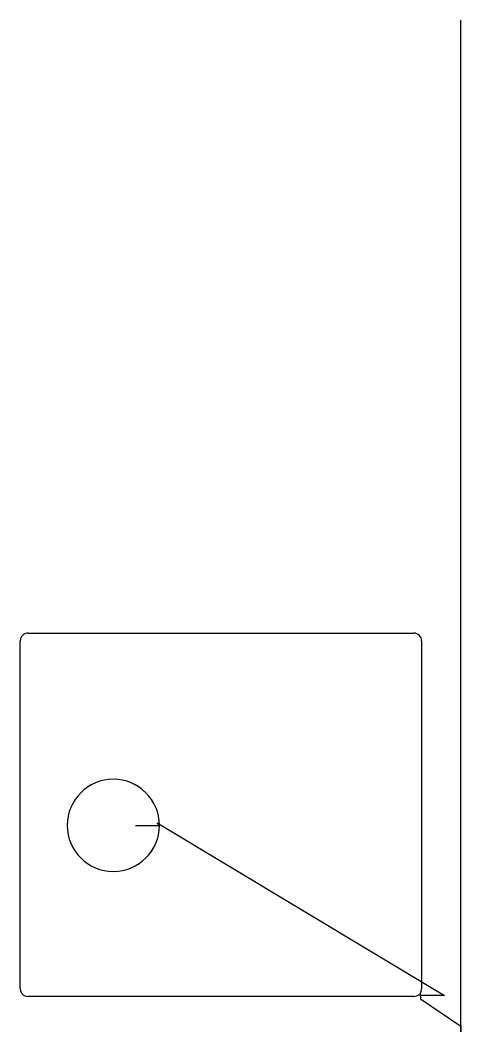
# Model space of a CAD drawing. Header units: metres. Extents: x 885 to 1530, y 0 to 1480.
import ezdxf

# ---------------------------------------------------------------- set-up
doc = ezdxf.new("R2010")
doc.units = ezdxf.units.M

msp = doc.modelspace()

# ---------------------------------------------------------------- linework, layer by layer
at = {"layer": 'TOOL_0'}
for p, q in [((1529.807, 1478.877), (1529.807, 1479.877)), ((1529.807, 9.107), (1529.807, 1478.877)), ((896.311, 583.166), (1461.311, 583.166)), ((885.111, 62.966), (885.111, 571.966)), ((1472.511, 571.966), (1472.511, 62.966)), ((1053.812, 301.965), (1088.812, 301.965)), ((1088.812, 301.965), (1085.276, 305.501)), ((1085.276, 305.501), (1505.995, 53.276)), ((1461.311, 51.766), (896.311, 51.766)), ((1470.995, 53.276), (1468.096, 54.055)), ((1470.218, 56.176), (1470.995, 53.277)), ((1470.995, 53.277), (1470.995, 48.277)), ((1505.995, 53.276), (1470.995, 53.276)), ((1470.995, 48.277), (1529.807, 8.107)), ((1529.807, 8.107), (1529.807, 9.107)), ((1529.807, 9.107), (1529.807, 0.002)), ((1529.807, 8.107), (1529.807, 9.107)), ((1529.807, 0.002), (1529.807, 8.107))]:
    msp.add_line(p, q, dxfattribs=at)
for centre, radius, start, end in [((896.311, 571.966), 11.2, 90, 180), ((1461.311, 571.966), 11.2, 0, 90), ((1021.312, 301.965), 67.5, 0, 180), ((1021.312, 301.965), 67.5, 180, 0), ((896.311, 62.966), 11.2, 180, 270), ((1461.311, 62.966), 11.2, 322.680938, 0), ((1461.311, 62.966), 11.2, 270, 307.286315)]:
    msp.add_arc(centre, radius, start, end, dxfattribs=at)

doc.saveas('drawing.dxf')
